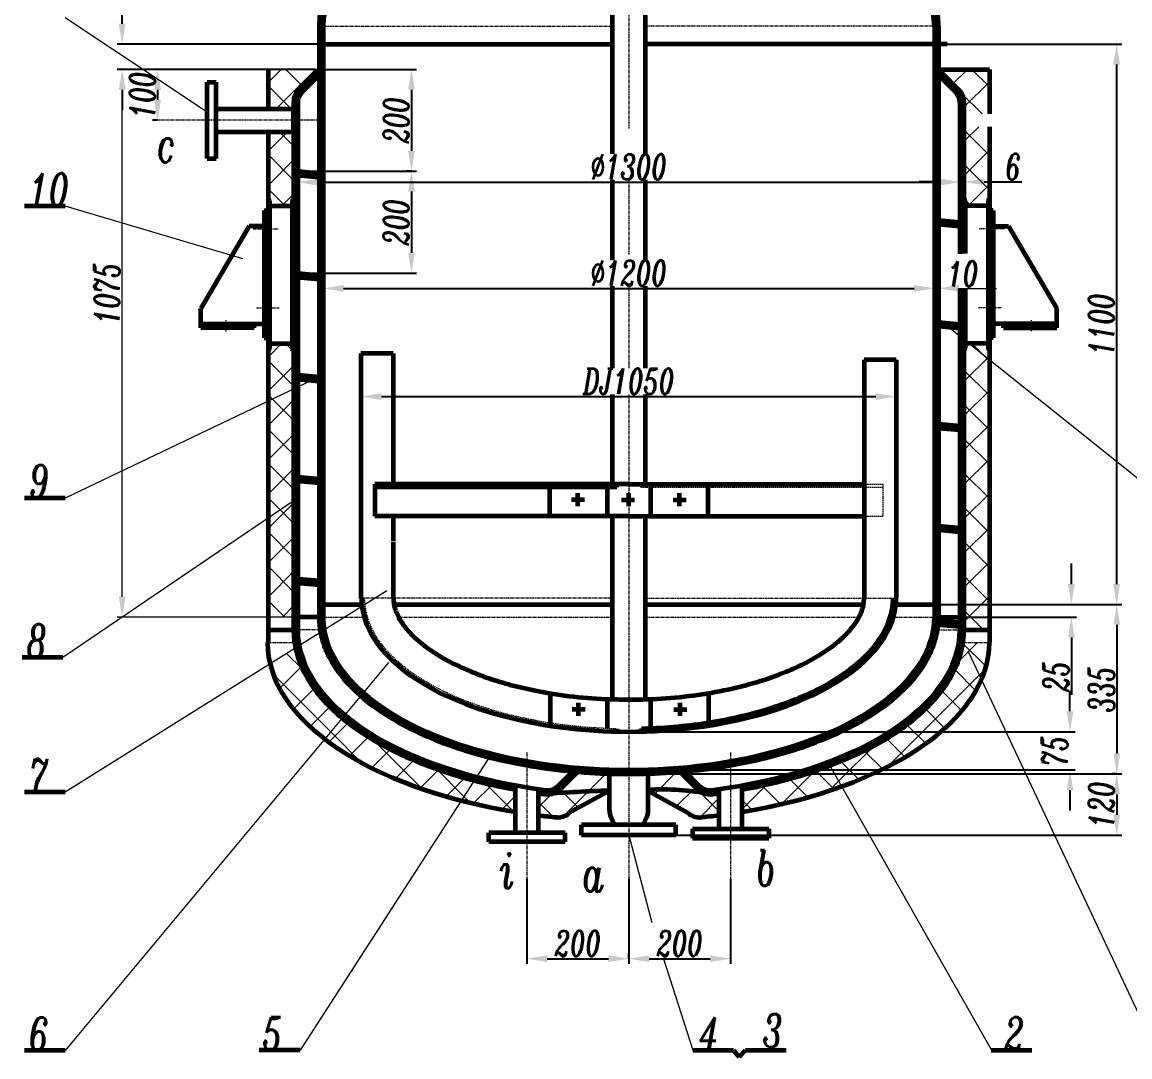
# Model space of a CAD drawing. Header units: millimetres. Extents: x -7276 to 873, y -270 to 3405.
# Drawn here: x -7276 to -5101, y -270 to 1762 of the extents above; entities that cross this region are included whole.
import ezdxf

# ---------------------------------------------------------------- set-up
doc = ezdxf.new("R2010")
doc.units = ezdxf.units.MM
doc.header["$LTSCALE"] = 0.2
doc.linetypes.add('CENTER', pattern=[50.8, 31.75, -6.35, 6.35, -6.35])
doc.linetypes.add('DASHED', pattern=[19.05, 12.7, -6.35])
doc.layers.get('0').update_dxf_attribs({"lineweight": 60})
for name, color, linetype, lineweight in [('1', 1, 'Continuous', 20), ('2', 2, 'DASHED', 20), ('3', 3, 'CENTER', 20), ('中心线', 1, 'CENTER', 20), ('剖面', 6, 'Continuous', 20), ('实体', 7, 'Continuous', 60), ('实体线', 7, 'Continuous', 60)]:
    doc.layers.add(name, color=color, linetype=linetype, lineweight=lineweight)
doc.layers.add('pbz', color=7, linetype='Continuous')
doc.styles.add('工程字', font='italicc.shx', dxfattribs={"width": 0.67})
doc.dimstyles.new('机械制图', dxfattribs={"dimtxt": 50, "dimasz": 40, "dimexe": 10, "dimexo": 0, "dimgap": 5, "dimtad": 1, "dimdec": 0, "dimzin": 0, "dimdsep": 46, "dimtxsty": '工程字', "dimcen": 0.09, "dimadec": 0, "dimazin": 0, "dimtfac": 1, "dimtdec": 0, "dimtofl": 0, "dimtmove": 0, "dimatfit": 3, "dimldrblk": 'NONE', "dimfxl": 0, "dimtolj": 1, "dimtzin": 0, "dimarcsym": 0})

# ---------------------------------------------------------------- blocks, each defined once
blk = doc.blocks.new('*D87')
at = {"layer": '1', "color": 0, "lineweight": -2}
for p, q in [((-5476.9, 1718.7), (-5117.1, 1718.7)), ((-5127.1, 1678.7), (-5127.1, 658.7)), ((-5484.9, 618.7), (-5117.1, 618.7))]:
    blk.add_line(p, q, dxfattribs=at)
at = {"layer": '1', "color": 0}
for points in [[(-5133.8, 1678.7), (-5120.4, 1678.7), (-5127.1, 1718.7)], [(-5133.8, 658.7), (-5120.4, 658.7), (-5127.1, 618.7)]]:
    blk.add_solid(points, dxfattribs=at)
at = {"layer": 'Defpoints', "color": 0}
for p in [(-5476.9, 1718.7), (-5484.9, 618.7), (-5127.1, 618.7)]:
    blk.add_point(p, dxfattribs=at)
at = {"layer": '1', "color": 0, "insert": (-5157.1, 1168.7), "char_height": 50, "attachment_point": 5, "rotation": 90, "style": '工程字'}
blk.add_mtext('\\A1;1100', dxfattribs=at)
blk = doc.blocks.new('_None')
blk = doc.blocks.new('*D88')
at = {"layer": '1', "color": 0, "lineweight": -2}
for p, q in [((-5218.7, 408.7), (-5218.7, 448.7)), ((-6084.9, 368.7), (-5208.7, 368.7)), ((-6084.9, 293.7), (-5208.7, 293.7)), ((-5218.7, 253.7), (-5218.7, 213.7))]:
    blk.add_line(p, q, dxfattribs=at)
at = {"layer": '1', "color": 0}
for points in [[(-5225.3, 408.7), (-5212, 408.7), (-5218.7, 368.7)], [(-5225.3, 253.7), (-5212, 253.7), (-5218.7, 293.7)]]:
    blk.add_solid(points, dxfattribs=at)
at = {"layer": 'Defpoints', "color": 0}
for p in [(-6084.9, 368.7), (-5218.7, 368.7), (-6084.9, 293.7)]:
    blk.add_point(p, dxfattribs=at)
at = {"layer": '1', "color": 0, "insert": (-5248.7, 331.2), "char_height": 50, "attachment_point": 5, "rotation": 90, "style": '工程字'}
blk.add_mtext('\\A1;75', dxfattribs=at)
blk = doc.blocks.new('*D89')
at = {"layer": '1', "color": 0, "lineweight": -2}
for p, q in [((-5126.8, 285.7), (-5136.8, 285.7)), ((-5126.8, 245.7), (-5126.8, 205.7)), ((-6084.9, 165.7), (-5116.8, 165.7))]:
    blk.add_line(p, q, dxfattribs=at)
at = {"layer": '1', "color": 0}
for points in [[(-5133.5, 245.7), (-5120.2, 245.7), (-5126.8, 285.7)], [(-5133.5, 205.7), (-5120.2, 205.7), (-5126.8, 165.7)]]:
    blk.add_solid(points, dxfattribs=at)
at = {"layer": 'Defpoints', "color": 0}
for p in [(-5126.8, 285.7), (-6084.9, 165.7), (-5126.8, 165.7)]:
    blk.add_point(p, dxfattribs=at)
at = {"layer": '1', "color": 0, "insert": (-5156.8, 225.7), "char_height": 50, "attachment_point": 5, "rotation": 90, "style": '工程字'}
blk.add_mtext('\\A1;120', dxfattribs=at)
blk = doc.blocks.new('*D90')
at = {"layer": '1', "color": 0, "lineweight": -2}
for p, q in [((-5884.9, 79.7), (-5884.9, -87)), ((-6084.9, -77), (-6084.9, -67)), ((-6044.9, -77), (-5924.9, -77))]:
    blk.add_line(p, q, dxfattribs=at)
at = {"layer": '1', "color": 0}
for points in [[(-6044.9, -70.3), (-6044.9, -83.6), (-6084.9, -77)], [(-5924.9, -70.3), (-5924.9, -83.6), (-5884.9, -77)]]:
    blk.add_solid(points, dxfattribs=at)
at = {"layer": 'Defpoints', "color": 0}
for p in [(-5884.9, 79.7), (-6084.9, -77), (-5884.9, -77)]:
    blk.add_point(p, dxfattribs=at)
at = {"layer": '1', "color": 0, "insert": (-5984.9, -47), "char_height": 50, "attachment_point": 5, "style": '工程字'}
blk.add_mtext('\\A1;200', dxfattribs=at)
blk = doc.blocks.new('*D91')
at = {"layer": '1', "color": 0, "lineweight": -2}
for p, q in [((-6284.9, 79.7), (-6284.9, -87)), ((-6084.9, 79.7), (-6084.9, -87)), ((-6244.9, -77), (-6124.9, -77))]:
    blk.add_line(p, q, dxfattribs=at)
at = {"layer": '1', "color": 0}
for points in [[(-6244.9, -70.3), (-6244.9, -83.6), (-6284.9, -77)], [(-6124.9, -70.3), (-6124.9, -83.6), (-6084.9, -77)]]:
    blk.add_solid(points, dxfattribs=at)
at = {"layer": 'Defpoints', "color": 0}
for p in [(-6284.9, 79.7), (-6084.9, 79.7), (-6084.9, -77)]:
    blk.add_point(p, dxfattribs=at)
at = {"layer": '1', "color": 0, "insert": (-6184.9, -47), "char_height": 50, "attachment_point": 5, "style": '工程字'}
blk.add_mtext('\\A1;200', dxfattribs=at)
blk = doc.blocks.new('*D92')
at = {"layer": '1', "color": 0, "lineweight": -2}
for p, q in [((-5127.1, 618.7), (-5116.8, 618.7)), ((-5126.8, 578.7), (-5126.8, 325.7)), ((-6084.9, 285.7), (-5116.8, 285.7))]:
    blk.add_line(p, q, dxfattribs=at)
at = {"layer": '1', "color": 0}
for points in [[(-5133.5, 578.7), (-5120.2, 578.7), (-5126.8, 618.7)], [(-5133.5, 325.7), (-5120.2, 325.7), (-5126.8, 285.7)]]:
    blk.add_solid(points, dxfattribs=at)
at = {"layer": 'Defpoints', "color": 0}
for p in [(-5127.1, 618.7), (-6084.9, 285.7), (-5126.8, 285.7)]:
    blk.add_point(p, dxfattribs=at)
at = {"layer": '1', "color": 0, "insert": (-5156.8, 452.2), "char_height": 50, "attachment_point": 5, "rotation": 90, "style": '工程字'}
blk.add_mtext('\\A1;335', dxfattribs=at)
blk = doc.blocks.new('*D93')
at = {"layer": '1', "color": 0, "lineweight": -2}
for p, q in [((-5215.9, 658.7), (-5215.9, 698.7)), ((-5426.9, 618.7), (-5205.9, 618.7)), ((-5426.9, 593.7), (-5205.9, 593.7)), ((-5215.9, 553.7), (-5215.9, 441.4))]:
    blk.add_line(p, q, dxfattribs=at)
at = {"layer": '1', "color": 0}
for points in [[(-5222.6, 658.7), (-5209.2, 658.7), (-5215.9, 618.7)], [(-5222.6, 553.7), (-5209.2, 553.7), (-5215.9, 593.7)]]:
    blk.add_solid(points, dxfattribs=at)
at = {"layer": 'Defpoints', "color": 0}
for p in [(-5426.9, 618.7), (-5426.9, 593.7), (-5215.9, 593.7)]:
    blk.add_point(p, dxfattribs=at)
at = {"layer": '1', "color": 0, "insert": (-5245.9, 477.5), "char_height": 50, "attachment_point": 5, "rotation": 90, "style": '工程字'}
blk.add_mtext('\\A1;25', dxfattribs=at)
blk = doc.blocks.new('*D96')
at = {"layer": '1', "color": 0, "lineweight": -2}
for p, q in [((-6511.4, 1469.1), (-6521.4, 1469.1)), ((-6511.4, 1429.1), (-6511.4, 1309.1)), ((-6734.9, 1269.1), (-6501.4, 1269.1))]:
    blk.add_line(p, q, dxfattribs=at)
at = {"layer": '1', "color": 0}
for points in [[(-6518.1, 1429.1), (-6504.7, 1429.1), (-6511.4, 1469.1)], [(-6518.1, 1309.1), (-6504.7, 1309.1), (-6511.4, 1269.1)]]:
    blk.add_solid(points, dxfattribs=at)
at = {"layer": 'Defpoints', "color": 0}
for p in [(-6511.4, 1469.1), (-6734.9, 1269.1), (-6511.4, 1269.1)]:
    blk.add_point(p, dxfattribs=at)
at = {"layer": '1', "color": 0, "insert": (-6541.4, 1369.1), "char_height": 50, "attachment_point": 5, "rotation": 90, "style": '工程字'}
blk.add_mtext('\\A1;200', dxfattribs=at)
blk = doc.blocks.new('*D97')
at = {"layer": '1', "color": 0, "lineweight": -2}
for p, q in [((-6734.9, 1458.7), (-6734.9, 1437.7)), ((-5434.9, 1458.7), (-5434.9, 1437.7)), ((-6694.9, 1447.7), (-5474.9, 1447.7))]:
    blk.add_line(p, q, dxfattribs=at)
at = {"layer": '1', "color": 0}
for points in [[(-6694.9, 1454.3), (-6694.9, 1441), (-6734.9, 1447.7)], [(-5474.9, 1454.3), (-5474.9, 1441), (-5434.9, 1447.7)]]:
    blk.add_solid(points, dxfattribs=at)
at = {"layer": 'Defpoints', "color": 0}
for p in [(-6734.9, 1458.7), (-5434.9, 1458.7), (-5434.9, 1447.7)]:
    blk.add_point(p, dxfattribs=at)
at = {"layer": '1', "color": 0, "insert": (-6084.9, 1477.7), "char_height": 50, "attachment_point": 5, "style": '工程字'}
blk.add_mtext('\\A1;%%c1300', dxfattribs=at)
blk = doc.blocks.new('*D98')
at = {"layer": '1', "color": 0, "lineweight": -2}
for p, q in [((-6610.6, 1098.7), (-6610.6, 1016.7)), ((-5559.9, 1098.7), (-5559.9, 1016.7)), ((-6570.6, 1026.7), (-5599.9, 1026.7))]:
    blk.add_line(p, q, dxfattribs=at)
at = {"layer": '1', "color": 0}
for points in [[(-6570.6, 1033.3), (-6570.6, 1020), (-6610.6, 1026.7)], [(-5599.9, 1033.3), (-5599.9, 1020), (-5559.9, 1026.7)]]:
    blk.add_solid(points, dxfattribs=at)
at = {"layer": 'Defpoints', "color": 0}
for p in [(-6610.6, 1098.7), (-5559.9, 1098.7), (-5559.9, 1026.7)]:
    blk.add_point(p, dxfattribs=at)
at = {"layer": '1', "color": 0, "insert": (-6085.3, 1056.7), "char_height": 50, "attachment_point": 5, "style": '工程字'}
blk.add_mtext('\\A1;DJ1050', dxfattribs=at)
blk = doc.blocks.new('*D99')
at = {"layer": '1', "color": 0, "lineweight": -2}
for p, q in [((-6684.9, 1193.2), (-6684.9, 1249.2)), ((-5484.9, 1190.2), (-5484.9, 1249.2)), ((-6644.9, 1239.2), (-5524.9, 1239.2))]:
    blk.add_line(p, q, dxfattribs=at)
at = {"layer": '1', "color": 0}
for points in [[(-6644.9, 1245.8), (-6644.9, 1232.5), (-6684.9, 1239.2)], [(-5524.9, 1245.8), (-5524.9, 1232.5), (-5484.9, 1239.2)]]:
    blk.add_solid(points, dxfattribs=at)
at = {"layer": 'Defpoints', "color": 0}
for p in [(-5484.9, 1239.2), (-6684.9, 1193.2), (-5484.9, 1190.2)]:
    blk.add_point(p, dxfattribs=at)
at = {"layer": '1', "color": 0, "insert": (-6084.9, 1269.2), "char_height": 50, "attachment_point": 5, "style": '工程字'}
blk.add_mtext('\\A1;%%c1200', dxfattribs=at)
blk = doc.blocks.new('*D100')
at = {"layer": '1', "color": 0, "lineweight": -2}
for p, q in [((-6692.9, 1669.1), (-6501.4, 1669.1)), ((-6511.4, 1629.1), (-6511.4, 1509.1)), ((-6734.9, 1469.1), (-6501.4, 1469.1))]:
    blk.add_line(p, q, dxfattribs=at)
at = {"layer": '1', "color": 0}
for points in [[(-6518.1, 1629.1), (-6504.7, 1629.1), (-6511.4, 1669.1)], [(-6518.1, 1509.1), (-6504.7, 1509.1), (-6511.4, 1469.1)]]:
    blk.add_solid(points, dxfattribs=at)
at = {"layer": 'Defpoints', "color": 0}
for p in [(-6692.9, 1669.1), (-6734.9, 1469.1), (-6511.4, 1469.1)]:
    blk.add_point(p, dxfattribs=at)
at = {"layer": '1', "color": 0, "insert": (-6541.4, 1569.1), "char_height": 50, "attachment_point": 5, "rotation": 90, "style": '工程字'}
blk.add_mtext('\\A1;200', dxfattribs=at)
blk = doc.blocks.new('xhbzcir')
at = {"color": 0, "const_width": 0.5}
blk.add_lwpolyline([(-0.25, 0, 1), (0.25, 0, 1)], format="xyb", close=True, dxfattribs=at)
blk = doc.blocks.new('*D101')
at = {"layer": '1', "color": 0, "lineweight": -2}
for p, q in [((-7009.9, 1669.1), (-7019.9, 1669.1)), ((-7009.9, 1629.1), (-7009.9, 1609.1)), ((-7009.9, 1569.1), (-7019.9, 1569.1))]:
    blk.add_line(p, q, dxfattribs=at)
at = {"layer": '1', "color": 0}
for points in [[(-7016.6, 1629.1), (-7003.2, 1629.1), (-7009.9, 1669.1)], [(-7016.6, 1609.1), (-7003.2, 1609.1), (-7009.9, 1569.1)]]:
    blk.add_solid(points, dxfattribs=at)
at = {"layer": 'Defpoints', "color": 0}
for p in [(-7009.9, 1669.1), (-7009.9, 1569.1), (-7009.9, 1569.1)]:
    blk.add_point(p, dxfattribs=at)
at = {"layer": '1', "color": 0, "insert": (-7039.9, 1619.1), "char_height": 50, "attachment_point": 5, "rotation": 90, "style": '工程字'}
blk.add_mtext('\\A1;100', dxfattribs=at)
blk = doc.blocks.new('*D102')
at = {"layer": '1', "color": 0, "lineweight": -2}
for p, q in [((-5434.9, 1448.2), (-5434.9, 1458.2)), ((-5426.9, 1448.2), (-5426.9, 1458.2)), ((-5474.9, 1448.2), (-5514.9, 1448.2)), ((-5386.9, 1448.2), (-5313, 1448.2))]:
    blk.add_line(p, q, dxfattribs=at)
at = {"layer": '1', "color": 0}
for points in [[(-5474.9, 1454.8), (-5474.9, 1441.5), (-5434.9, 1448.2)], [(-5386.9, 1454.8), (-5386.9, 1441.5), (-5426.9, 1448.2)]]:
    blk.add_solid(points, dxfattribs=at)
at = {"layer": 'Defpoints', "color": 0}
for p in [(-5434.9, 1448.2), (-5426.9, 1448.2), (-5426.9, 1448.2)]:
    blk.add_point(p, dxfattribs=at)
at = {"layer": '1', "color": 0, "insert": (-5329.9, 1478.2), "char_height": 50, "attachment_point": 5, "style": '工程字'}
blk.add_mtext('\\A1;6', dxfattribs=at)
blk = doc.blocks.new('*D112')
at = {"layer": '1', "color": 0, "linetype": 'Continuous', "lineweight": -2}
for p, q in [((-7079.5, 1758.7), (-7079.5, 1867.7)), ((-6684.9, 1718.7), (-7089.5, 1718.7)), ((-6699.7, 1669.1), (-7089.5, 1669.1)), ((-7079.5, 1629.1), (-7079.5, 1589.1))]:
    blk.add_line(p, q, dxfattribs=at)
at = {"layer": '1', "color": 0, "linetype": 'Continuous'}
for points in [[(-7086.2, 1758.7), (-7072.8, 1758.7), (-7079.5, 1718.7)], [(-7086.2, 1629.1), (-7072.8, 1629.1), (-7079.5, 1669.1)]]:
    blk.add_solid(points, dxfattribs=at)
at = {"layer": 'Defpoints', "color": 0, "linetype": 'Continuous'}
for p in [(-7079.5, 1718.7), (-6684.9, 1718.7), (-6699.7, 1669.1)]:
    blk.add_point(p, dxfattribs=at)
at = {"layer": '1', "color": 0, "linetype": 'Continuous', "insert": (-7109.5, 1833.2), "char_height": 50, "attachment_point": 5, "rotation": 90, "style": '工程字'}
blk.add_mtext('\\A1;50', dxfattribs=at)

msp = doc.modelspace()

# ---------------------------------------------------------------- linework, layer by layer
for p, q in [((-6117.4, 2061.2), (-6117.4, 1503.3)), ((-6052.4, 2061.2), (-6052.4, 1503.3)), ((-6692.9, 1753.7), (-6692.9, 593.7)), ((-6684.9, 1753.7), (-6684.9, 593.7)), ((-5484.9, 1753.7), (-5484.9, 593.7)), ((-5476.9, 1753.7), (-5476.9, 593.7)), ((-6692.9, 1718.7), (-6117.4, 1718.7)), ((-6684.9, 1718.7), (-6117.4, 1718.7)), ((-5484.9, 1718.7), (-6052.4, 1718.7)), ((-5459.9, 1718.7), (-6052.4, 1718.7)), ((-6792.9, 1669.1), (-6792.9, 1591.6)), ((-6692.9, 1669.1), (-6734.1, 1627.9)), ((-6692.9, 1657.8), (-6726.1, 1624.5)), ((-5476.9, 1669.1), (-5435.7, 1627.9)), ((-5476.9, 1669.1), (-5376.9, 1669.1)), ((-5476.9, 1657.8), (-5443.7, 1624.5)), ((-5476.9, 1657.8), (-5443.7, 1624.5)), ((-5376.9, 1669.1), (-5376.9, 1581.6)), ((-6742.9, 1606.6), (-6742.9, 568.7)), ((-6734.9, 1603.3), (-6734.9, 568.7)), ((-5434.9, 1603.3), (-5434.9, 1306.9)), ((-5426.9, 1606.6), (-5426.9, 1307.3)), ((-6792.9, 1546.6), (-6792.9, 543.7)), ((-5376.9, 1556.6), (-5376.9, 543.7)), ((-6117.4, 1452), (-6117.4, 1294.8)), ((-6052.4, 1452), (-6052.4, 1294.8)), ((-6117.4, 1243.5), (-6117.4, 1082.2)), ((-6052.4, 1243.5), (-6052.4, 1082.2)), ((-5434.9, 1239.2), (-5434.9, 568.7)), ((-5426.9, 1239.2), (-5426.9, 568.7)), ((-6610.6, 1111.2), (-6610.6, 631.2)), ((-6547.6, 1111.2), (-6610.6, 1111.2)), ((-6547.6, 1111.2), (-6547.6, 854.9)), ((-5622.9, 1098.7), (-5622.9, 630.7)), ((-5559.9, 1098.7), (-5622.9, 1098.7)), ((-5559.9, 1098.7), (-5559.9, 630.7)), ((-6117.4, 1031.1), (-6117.4, 854.9)), ((-6052.4, 1031.1), (-6052.4, 854.9)), ((-6127.4, 848.9), (-6127.4, 791.9)), ((-6042.4, 848.9), (-6042.4, 791.9)), ((-6547.6, 791.9), (-6547.6, 743.3)), ((-6117.4, 791.9), (-6117.4, 432.3)), ((-6052.4, 791.9), (-6052.4, 432.3)), ((-6547.6, 741.2), (-6547.6, 631.2)), ((-6692.9, 618.7), (-6609.3, 618.7)), ((-6545.8, 618.7), (-6117.4, 618.7)), ((-6052.4, 618.7), (-5624.1, 618.7)), ((-5560.5, 618.7), (-5476.9, 618.7)), ((-6692.9, 593.7), (-6742.9, 593.7)), ((-5476.9, 593.7), (-5426.9, 593.7)), ((-6127.4, 432.6), (-6127.4, 375.5)), ((-6042.4, 432.6), (-6042.4, 375.5))]:
    msp.add_line(p, q)
at = {"linetype": 'Continuous'}
for p, q in [((-7191.4, 1400.4), (-7271.4, 1400.4)), ((-7191.4, 827.2), (-7271.4, 827.2)), ((-7195.8, 514.7), (-7275.8, 514.7)), ((-7191.4, 250.2), (-7271.4, 250.2)), ((-7191.4, -257.2), (-7271.4, -257.2)), ((-6730.3, -256.8), (-6810.3, -256.8)), ((-5959.1, -256.8), (-5879.1, -256.8)), ((-5879.1, -256.8), (-5868.2, -269.7)), ((-5868.2, -269.7), (-5855.6, -256.8)), ((-5855.6, -256.8), (-5775.6, -256.8)), ((-5373.6, -256.7), (-5293.6, -256.7))]:
    msp.add_line(p, q, dxfattribs=at)
for centre, start, end in [((-6712.9, 1606.6), 135, 180), ((-6704.9, 1603.3), 135, 180), ((-5464.9, 1603.3), 0, 45), ((-5464.9, 1603.3), 0, 45), ((-5456.9, 1606.6), 0, 45), ((-5456.9, 1606.6), 0, 45)]:
    msp.add_arc(centre, 30, start, end)
at = {"layer": '1', "linetype": 'Continuous'}
for p, q in [((-6912.9, 1584.9), (-7191.4, 1770.1)), ((-6842.7, 1297), (-7191.4, 1400.4)), ((-6786.9, 1410.9), (-6786.9, 1120.9)), ((-6748.9, 1410.9), (-6748.9, 1120.9)), ((-5420.9, 1410.9), (-5420.9, 1307.3)), ((-5382.9, 1410.9), (-5382.9, 1120.9)), ((-5420.9, 1239.2), (-5420.9, 1120.9)), ((-5456.6, 1163), (-5078.6, 860.4)), ((-6692.9, 1065.4), (-7191.4, 827.2)), ((-6746, 820.2), (-7195.8, 514.7)), ((-6560, 645.6), (-7191.4, 250.2)), ((-5418.7, 526.4), (-5051, -256.7)), ((-6556.8, 504.7), (-7191.4, -257.2)), ((-6357.3, 321), (-6730.3, -256.8)), ((-5696.9, 313.6), (-5373.2, -255.3)), ((-6084.9, 165.7), (-6039.4, -6.1)), ((-6016.7, -77), (-5959.1, -256.8))]:
    msp.add_line(p, q, dxfattribs=at)
at = {"layer": '1'}
for p, q in [((-6851.4, 1669.1), (-7089.5, 1669.1)), ((-6692.9, 1669.1), (-7009.9, 1669.1)), ((-7079.5, 633.7), (-7079.5, 1629.1)), ((-5484.9, 1239.2), (-5484.9, 1249.2)), ((-5476.9, 1239.2), (-5476.9, 1249.2)), ((-5524.9, 1239.2), (-5664.9, 1239.2)), ((-5436.9, 1239.2), (-5363, 1239.2)), ((-6734.9, 593.7), (-7089.5, 593.7))]:
    msp.add_line(p, q, dxfattribs=at)
for points in [[(-7086.2, 1629.1), (-7072.8, 1629.1), (-7079.5, 1669.1)], [(-5524.9, 1245.8), (-5524.9, 1232.5), (-5484.9, 1239.2)], [(-5436.9, 1245.8), (-5436.9, 1232.5), (-5476.9, 1239.2)], [(-7086.2, 633.7), (-7072.8, 633.7), (-7079.5, 593.7)]]:
    msp.add_solid(points, dxfattribs=at)
at = {"layer": '2'}
for p, q in [((-5376.9, 1606.6), (-5376.9, 1591.6)), ((-6061.2, 848.9), (-6061.2, 854.9)), ((-6061.2, 848.9), (-5586.3, 848.9)), ((-5622.9, 854.9), (-5586.3, 854.9)), ((-5586.3, 854.9), (-5586.3, 791.9)), ((-5622.9, 791.9), (-5586.3, 791.9))]:
    msp.add_line(p, q, dxfattribs=at)
msp.add_open_spline([(-6603.9, 631.2), (-6603.9, 621.7), (-6602.8, 612.2), (-6598.3, 592.2), (-6594.5, 581.6), (-6584.2, 560.7), (-6577.7, 550.4), (-6562.1, 530.1), (-6553, 520.2), (-6532.2, 501), (-6520.5, 491.7), (-6494.8, 473.9), (-6480.8, 465.3), (-6450.7, 449.2), (-6434.6, 441.6), (-6400.6, 427.5), (-6382.6, 421), (-6345.2, 409.2), (-6325.7, 403.8), (-6285.5, 394.4), (-6264.8, 390.4), (-6222.6, 383.6), (-6201, 380.9), (-6157.3, 376.9), (-6135.2, 375.6), (-6112, 375), (-6111, 375), (-6109.9, 375)], degree=3, knots=[0, 0, 0, 0, 0.113274, 0.113274, 0.240872, 0.240872, 0.368471, 0.368471, 0.496069, 0.496069, 0.623668, 0.623668, 0.751266, 0.751266, 0.878865, 0.878865, 1.006463, 1.006463, 1.134062, 1.134062, 1.26166, 1.26166, 1.389259, 1.389259, 1.516857, 1.516857, 1.52289, 1.52289, 1.52289, 1.52289], dxfattribs=at)
at = {"layer": '3'}
for p, q in [((-6084.9, 3385.6), (-6084.9, 1553.3)), ((-6692.9, 1753.7), (-6117.4, 1753.7)), ((-5476.9, 1753.7), (-6052.4, 1753.7)), ((-6692.9, 1569.1), (-7009.9, 1569.1)), ((-6084.9, 1452), (-6084.9, 1305.7)), ((-6084.9, 1239.9), (-6084.9, 1082.2)), ((-6084.9, 1031.1), (-6084.9, 79.7)), ((-6117.4, 631.2), (-6610.6, 631.2)), ((-6052.4, 630.7), (-5559.9, 630.7)), ((-6692.9, 593.7), (-6604.5, 593.7)), ((-6536.9, 593.7), (-6117.4, 593.7)), ((-6052.4, 593.7), (-5633, 593.7)), ((-5565.3, 593.7), (-5476.9, 593.7)), ((-6690.6, 568.7), (-6742.9, 568.7)), ((-5479.3, 568.7), (-5426.9, 568.7)), ((-6792.9, 543.7), (-6741.1, 543.7)), ((-5428.7, 543.7), (-5376.9, 543.7)), ((-6284.9, 327.7), (-6284.9, 79.7)), ((-5884.9, 327.7), (-5884.9, 79.7))]:
    msp.add_line(p, q, dxfattribs=at)
at = {"layer": '中心线'}
for p, q in [((-6822.5, 1355.9), (-6772.5, 1355.9)), ((-5347.3, 1355.9), (-5397.3, 1355.9)), ((-6816, 1200.9), (-6771.4, 1200.9)), ((-5353.8, 1200.9), (-5398.4, 1200.9)), ((-6875.4, 1154.8), (-6875.4, 1176.7)), ((-5294.4, 1154.8), (-5294.4, 1176.7))]:
    msp.add_line(p, q, dxfattribs=at)
at = {"layer": '剖面'}
for p, q in [((-6792.9, 1643.3), (-6767.1, 1669.1)), ((-6777.2, 1591.6), (-6699.7, 1669.1)), ((-6725.5, 1636.4), (-6758.2, 1669.1)), ((-5448.5, 1640.6), (-5420.1, 1669.1)), ((-5376.9, 1634.9), (-5411.1, 1669.1)), ((-6748, 1591.6), (-6792.9, 1636.5)), ((-5426.9, 1594.9), (-5376.9, 1644.9)), ((-5391, 1581.6), (-5430.8, 1621.4)), ((-6792.9, 1508.6), (-6754.9, 1546.6)), ((-6742.9, 1519.1), (-6770.4, 1546.6)), ((-5426.9, 1527.5), (-5397.9, 1556.6)), ((-5376.9, 1500.2), (-5426.9, 1550.2)), ((-6742.9, 1451.8), (-6792.9, 1501.8)), ((-5426.9, 1460.2), (-5376.9, 1510.2)), ((-6792.9, 1441.2), (-6742.9, 1491.2)), ((-5376.9, 1432.8), (-5426.9, 1482.8)), ((-5418.9, 1400.9), (-5376.9, 1442.8)), ((-6759.4, 1400.9), (-6792.9, 1434.4)), ((-6765.9, 1400.9), (-6742.9, 1423.9)), ((-5422.3, 1410.9), (-5426.9, 1415.4)), ((-5412.3, 1400.9), (-5420.9, 1409.4)), ((-6792.9, 1104.4), (-6766.5, 1130.9)), ((-6748.9, 1121), (-6758.8, 1130.9)), ((-5420.9, 1129.4), (-5419.4, 1130.9)), ((-5376.9, 1096), (-5411.7, 1130.9)), ((-6742.9, 1115), (-6748.8, 1120.9)), ((-6742.9, 1047.6), (-6792.9, 1097.6)), ((-5426.9, 1056.1), (-5376.9, 1106.1)), ((-6792.9, 1037.1), (-6742.9, 1087.1)), ((-5376.9, 1028.7), (-5426.9, 1078.7)), ((-6784.3, 1021.7), (-6792.9, 1030.3)), ((-5426.9, 988.7), (-5376.9, 1038.7)), ((-6792.9, 969.7), (-6742.9, 1019.7)), ((-6742.9, 980.3), (-6784.3, 1021.7)), ((-5376.9, 961.3), (-5426.9, 1011.3)), ((-6742.9, 912.9), (-6792.9, 962.9)), ((-5426.9, 921.4), (-5376.9, 971.4)), ((-6792.9, 902.4), (-6742.9, 952.4)), ((-5376.9, 894), (-5426.9, 944)), ((-6742.9, 845.6), (-6792.9, 895.6)), ((-5426.9, 854), (-5376.9, 904)), ((-6792.9, 835), (-6742.9, 885)), ((-5376.9, 826.6), (-5426.9, 876.6)), ((-6742.9, 778.2), (-6792.9, 828.2)), ((-5426.9, 786.6), (-5376.9, 836.6)), ((-6792.9, 767.7), (-6742.9, 817.7)), ((-5376.9, 759.3), (-5426.9, 809.3)), ((-5426.9, 719.3), (-5376.9, 769.3)), ((-6742.9, 710.9), (-6792.9, 760.9)), ((-6792.9, 700.3), (-6742.9, 750.3)), ((-5376.9, 691.9), (-5426.9, 741.9)), ((-5426.9, 651.9), (-5376.9, 701.9)), ((-6742.9, 643.5), (-6792.9, 693.5)), ((-6792.9, 633), (-6742.9, 683)), ((-5376.9, 624.6), (-5426.9, 674.6)), ((-5426.9, 584.6), (-5376.9, 634.6)), ((-6760.4, 593.7), (-6792.9, 626.2)), ((-6764.9, 593.7), (-6742.9, 615.6)), ((-5388.3, 568.7), (-5426.9, 607.2)), ((-5438.8, 505.4), (-5400.5, 543.7)), ((-6724.9, 490.8), (-6756.6, 522.5)), ((-5383.4, 496.4), (-5429, 542)), ((-6789.2, 502), (-6789, 502.2)), ((-6670.1, 368.7), (-6783.1, 481.6)), ((-6770.4, 453.5), (-6727.4, 496.4)), ((-5576.8, 300), (-5384.6, 492.2)), ((-5403.3, 449), (-5445, 490.6)), ((-6743.2, 413.2), (-6702.8, 453.7)), ((-5431.1, 409.4), (-5470.6, 448.8)), ((-6710.5, 378.6), (-6671.7, 417.4)), ((-5464.3, 375.2), (-5502.4, 413.3)), ((-6673.5, 348.2), (-6635.8, 386)), ((-5501.7, 345.3), (-5538.8, 382.3)), ((-6609.3, 307.8), (-6670.1, 368.7)), ((-6633, 321.4), (-6596, 358.4)), ((-6490.5, 256.4), (-6587, 352.9)), ((-5542.6, 318.8), (-5579, 355.2)), ((-6589.5, 297.6), (-6552.9, 334.1)), ((-5672.9, 271.3), (-5602.4, 341.8)), ((-5586.4, 295.2), (-5622.5, 331.3)), ((-6543.3, 276.4), (-6506.9, 312.8)), ((-5632.9, 274.4), (-5668.8, 310.3)), ((-6494.6, 257.8), (-6458.2, 294.1)), ((-6408.5, 241.7), (-6462.3, 295.5)), ((-6262.4, 220.6), (-6192.5, 290.5)), ((-6216, 199.6), (-6129.1, 286.5)), ((-6034.7, 246.2), (-5991.6, 289.3)), ((-5907.4, 212.1), (-5985.1, 289.8)), ((-5784.7, 226.8), (-5720.4, 291.1)), ((-5681.9, 256), (-5717.8, 292)), ((-6443.5, 241.6), (-6407, 278)), ((-6390.1, 227.6), (-6353.2, 264.4)), ((-6311.2, 211.9), (-6367, 267.6)), ((-5862.4, 216.4), (-5813.8, 265.1)), ((-5786.8, 226.3), (-5823.5, 262.9)), ((-5733.2, 240), (-5769.4, 276.2)), ((-5691.3, 252.8), (-5672.9, 271.3)), ((-6395.7, 228.9), (-6408.5, 241.7)), ((-6334.4, 215.9), (-6307.4, 242.9)), ((-6183.9, 219.2), (-6225.4, 260.8)), ((-5991.4, 222.2), (-5954.2, 259.3)), ((-6233.4, 201.4), (-6262.4, 230.4)), ((-5945.7, 200.5), (-5907.4, 238.8)), ((-5842.8, 214.8), (-5862.4, 234.5))]:
    msp.add_line(p, q, dxfattribs=at)
at = {"layer": '实体'}
for p, q in [((-6912.9, 1494.1), (-6912.9, 1644.1)), ((-6912.9, 1494.1), (-6912.9, 1644.1)), ((-6912.9, 1644.1), (-6894.9, 1644.1)), ((-6894.9, 1494.1), (-6894.9, 1644.1)), ((-6894.9, 1591.6), (-6742.9, 1591.6)), ((-6742.9, 1546.6), (-6742.9, 1591.6)), ((-5426.9, 1546.6), (-5426.9, 1591.6)), ((-6894.9, 1546.6), (-6742.9, 1546.6)), ((-6912.9, 1494.1), (-6894.9, 1494.1)), ((-6735.6, 1461.1), (-6692.9, 1457.2)), ((-6734.9, 1469.1), (-6692.9, 1465.3)), ((-6800.4, 1391.9), (-6800.4, 1142.1)), ((-6792.9, 1410.9), (-6792.9, 1120.9)), ((-6792.9, 1410.9), (-6786.9, 1410.9)), ((-6786.9, 1400.9), (-6748.9, 1400.9)), ((-6748.9, 1410.9), (-6742.9, 1410.9)), ((-6742.9, 1410.9), (-6742.9, 1120.9)), ((-5420.9, 1410.9), (-5426.9, 1410.9)), ((-5382.9, 1400.9), (-5420.9, 1400.9)), ((-5376.9, 1410.9), (-5382.9, 1410.9)), ((-5376.9, 1410.9), (-5376.9, 1120.9)), ((-5369.4, 1391.9), (-5369.4, 1142.1)), ((-5476.9, 1372.9), (-5434.9, 1369.1)), ((-5476.9, 1364.9), (-5435.6, 1361.1)), ((-6734.9, 1269.1), (-6692.9, 1265.3)), ((-6735.6, 1261.1), (-6692.9, 1257.2)), ((-5476.9, 1172.9), (-5434.9, 1169.1)), ((-5476.9, 1164.9), (-5435.6, 1161.1)), ((-6786.9, 1130.9), (-6748.9, 1130.9)), ((-5382.9, 1130.9), (-5420.9, 1130.9)), ((-6792.9, 1120.9), (-6786.9, 1120.9)), ((-6748.9, 1120.9), (-6742.9, 1120.9)), ((-5420.9, 1120.9), (-5426.9, 1120.9)), ((-5376.9, 1120.9), (-5382.9, 1120.9)), ((-6734.9, 1069.1), (-6692.9, 1065.3)), ((-6735.6, 1061.1), (-6692.9, 1057.2)), ((-5476.9, 972.9), (-5434.9, 969.1)), ((-5476.9, 964.9), (-5435.6, 961.1)), ((-6735.6, 861.1), (-6692.9, 857.2)), ((-6734.9, 869.1), (-6692.9, 865.3)), ((-6084.9, 854.9), (-6583.5, 854.9)), ((-6583.5, 854.9), (-6583.5, 791.9)), ((-6108.6, 848.9), (-6583.5, 848.9)), ((-6240.5, 854.9), (-6240.5, 791.9)), ((-6108.6, 848.9), (-6108.6, 854.9)), ((-6084.9, 854.9), (-5622.9, 854.9)), ((-5929.4, 854.9), (-5929.4, 791.9)), ((-6184.8, 811.5), (-6184.8, 836.9)), ((-6084.9, 811.5), (-6084.9, 836.9)), ((-5985, 811.5), (-5985, 836.9)), ((-6172, 824.2), (-6197.5, 824.2)), ((-6098.9, 824.2), (-6073.5, 824.2)), ((-5997.8, 824.2), (-5972.3, 824.2)), ((-6084.9, 791.9), (-6583.5, 791.9)), ((-6084.9, 791.9), (-5622.9, 791.9)), ((-5476.9, 772.9), (-5434.9, 769.1)), ((-5476.9, 764.9), (-5435.6, 761.1)), ((-6735.6, 661.1), (-6692.9, 657.2)), ((-6734.9, 669.1), (-6692.9, 665.3)), ((-6792.9, 568.7), (-6742.9, 568.7)), ((-5476.2, 586.8), (-5434.2, 582.9)), ((-5476.2, 578.7), (-5434.9, 575)), ((-5426.9, 568.7), (-5376.9, 568.7)), ((-6239.2, 443.1), (-6239.2, 380.1)), ((-5928.1, 443.1), (-5928.1, 380.1)), ((-6183.5, 399.7), (-6183.5, 425.1)), ((-5983.8, 399.7), (-5983.8, 425.1)), ((-6170.8, 412.4), (-6196.2, 412.4)), ((-5996.5, 412.4), (-5971.1, 412.4)), ((-6109.9, 375), (-6110.1, 369)), ((-6059.9, 375), (-6059.8, 369)), ((-6195.3, 290.7), (-6223.4, 262.7)), ((-6184.9, 289.8), (-6217.7, 257)), ((-6122.9, 213.7), (-6122.9, 285.8)), ((-6046.9, 213.6), (-6046.9, 285.8)), ((-5984.9, 289.8), (-5952.1, 257)), ((-5974.5, 290.7), (-5946.4, 262.7)), ((-6307.4, 170.3), (-6307.4, 265.8)), ((-5862.4, 177.8), (-5862.4, 263.3)), ((-6262.4, 170.3), (-6262.4, 257)), ((-6122.9, 252.9), (-6201.9, 209.2)), ((-6046.9, 252.9), (-5968, 209.3)), ((-5907.4, 177.8), (-5907.4, 256)), ((-6113.4, 185.7), (-6120.4, 201.7)), ((-6056.4, 185.7), (-6049.4, 201.7)), ((-5992.4, 185.7), (-6177.4, 185.7)), ((-6177.4, 165.7), (-6177.4, 185.7)), ((-5992.4, 165.7), (-5992.4, 185.7)), ((-5959.9, 177.8), (-5809.9, 177.8)), ((-5959.9, 177.8), (-5959.9, 159.8)), ((-5809.9, 177.8), (-5809.9, 159.8)), ((-6209.9, 170.3), (-6359.9, 170.3)), ((-6359.9, 152.3), (-6359.9, 170.3)), ((-6209.9, 152.3), (-6359.9, 152.3)), ((-6209.9, 152.3), (-6209.9, 170.3)), ((-5992.4, 165.7), (-6177.4, 165.7)), ((-5959.9, 159.8), (-5809.9, 159.8))]:
    msp.add_line(p, q, dxfattribs=at)
for centre, radius, start, end in [((-6244.6, 283.9), 30, 262.5923, 315), ((-5925.2, 283.9), 30, 225, 277.4073), ((-6244.6, 283.9), 38, 262.5923, 315), ((-6025.6, -2780), 3034.5, 91.838, 94.2319), ((-6020, -234.4), 489.5, 78.8389, 93.1558), ((-5925.2, 283.9), 38, 225, 277.4073), ((-6223.1, 230.5), 30, 264.297, 315), ((-6092.9, 213.7), 30, 180, 203.5936), ((-6076.9, 213.7), 30, 336.4064, 0), ((-5946.8, 230.5), 30, 225.0219, 275.7249)]:
    msp.add_arc(centre, radius, start, end, dxfattribs=at)
for centre, major_axis, ratio, start_param, end_param in [((-6084.9, 1753.7), (-600, 0), 0.5, 3.141593, 6.283185), ((-6084.9, 631.2), (-525, 0), 0.5, 0, 3.141593), ((-6084.9, 593.7), (-600, 0), 0.5, 0, 3.141593), ((-6084.9, 568.7), (-650, 0), 0.5, 0, 1.316871), ((-6084.9, 568.7), (-650, 0), 0.5, 1.822841, 3.141593), ((-6085.6, 543.7), (-708.7, 0), 0.493874, 0, 1.252446), ((-6085.6, 543.7), (-708.7, 0), 0.493874, 1.891175, 3.141593), ((-6084.9, 568.7), (-650, 0), 0.5, 1.815139, 1.81519), ((-6085.6, 543.7), (-708.7, 0), 0.493874, 1.31863, 1.371278), ((-6085.6, 543.7), (-708.7, 0), 0.493874, 1.769082, 1.824951)]:
    msp.add_ellipse(centre, major_axis=major_axis, ratio=ratio, start_param=start_param, end_param=end_param, dxfattribs=at)
for points, knots in [([(-5476.9, 1753.7), (-5476.9, 1762.6), (-5477.7, 1771.6), (-5480.7, 1789.4), (-5483, 1798.3), (-5489, 1815.9), (-5492.8, 1824.5), (-5504.7, 1847.4), (-5514.2, 1861.4), (-5536.8, 1888.3), (-5550, 1901.4), (-5579.8, 1926.2), (-5596.4, 1938.1), (-5632.7, 1960.5), (-5652.4, 1971.1), (-5694.5, 1990.6), (-5717, 1999.6), (-5764.1, 2016), (-5788.8, 2023.3), (-5840, 2036.1), (-5866.5, 2041.6), (-5920.7, 2050.6), (-5948.5, 2054.2), (-6004.7, 2059.3), (-6033.2, 2060.9), (-6090.3, 2062), (-6118.9, 2061.5), (-6175.7, 2058.6), (-6203.9, 2056.1), (-6259.4, 2049.1), (-6286.6, 2044.7), (-6339.6, 2033.9), (-6365.3, 2027.5), (-6414.8, 2013.1), (-6438.5, 2005), (-6483.4, 1987.1), (-6504.7, 1977.4), (-6544.2, 1956.5), (-6562.6, 1945.3), (-6596, 1921.7), (-6611.1, 1909.3), (-6637.6, 1883.4), (-6649.1, 1869.9), (-6668.3, 1842.1), (-6675.9, 1827.8), (-6685.9, 1801.9), (-6689.1, 1790.4), (-6692.2, 1770.4), (-6692.9, 1762), (-6692.9, 1753.7)], [3.141593, 3.141593, 3.141593, 3.141593, 3.226689, 3.226689, 3.311784, 3.311784, 3.39688, 3.39688, 3.53878, 3.53878, 3.68068, 3.68068, 3.82258, 3.82258, 3.96448, 3.96448, 4.10638, 4.10638, 4.248279, 4.248279, 4.390179, 4.390179, 4.532079, 4.532079, 4.673979, 4.673979, 4.815879, 4.815879, 4.957779, 4.957779, 5.099679, 5.099679, 5.241578, 5.241578, 5.383478, 5.383478, 5.525378, 5.525378, 5.667278, 5.667278, 5.809178, 5.809178, 5.951078, 5.951078, 6.092977, 6.092977, 6.203546, 6.203546, 6.283185, 6.283185, 6.283185, 6.283185]), ([(-6546.9, 631.2), (-6546.9, 628), (-6546.7, 624.8), (-6545.8, 618.2), (-6545.1, 614.9), (-6543.1, 608.1), (-6541.9, 604.6), (-6538.8, 597.4), (-6537, 593.7), (-6532.5, 586), (-6530, 582.1), (-6524.1, 574), (-6520.7, 569.9), (-6513.3, 561.6), (-6509.2, 557.4), (-6500.1, 549), (-6495.2, 544.8), (-6481.9, 534.2), (-6472.9, 527.8), (-6453.3, 515.4), (-6442.7, 509.4), (-6419.8, 497.7), (-6407.6, 492.1), (-6381.9, 481.5), (-6368.3, 476.5), (-6339.9, 467.1), (-6325.1, 462.8), (-6294.6, 454.9), (-6278.8, 451.4), (-6240.2, 443.9), (-6216.9, 440.3), (-6169.5, 435), (-6145.3, 433.2), (-6119.8, 432.3), (-6084.9, 432.2), (-6084.9, 432.2)], [0, 0, 0, 0, 0.070294, 0.070294, 0.140587, 0.140587, 0.210881, 0.210881, 0.281174, 0.281174, 0.351468, 0.351468, 0.421761, 0.421761, 0.492055, 0.492055, 0.562348, 0.562348, 0.668787, 0.668787, 0.775226, 0.775226, 0.881664, 0.881664, 0.988103, 0.988103, 1.094541, 1.094541, 1.20098, 1.20098, 1.349257, 1.349257, 1.497535, 1.497535, 1.504886, 1.504886, 1.504886, 1.504886]), ([(-6084.9, 432.2), (-6050.9, 432.2), (-6049.4, 432.3), (-6023.6, 433.3), (-5999.5, 435.1), (-5952.1, 440.5), (-5928.8, 444), (-5883.9, 452.8), (-5862.1, 458), (-5820.8, 469.8), (-5801.1, 476.5), (-5767.7, 489.7), (-5753.5, 496), (-5727.1, 509.3), (-5715, 516.3), (-5692.9, 530.5), (-5683, 537.8), (-5667.6, 550.8), (-5661.6, 556.5), (-5651, 567.6), (-5646.4, 573.1), (-5638.6, 583.8), (-5635.4, 589.1), (-5630.6, 598.1), (-5628.9, 602.1), (-5626.2, 609.7), (-5625.1, 613.4), (-5623.6, 620.6), (-5623.2, 624.1), (-5622.9, 628.7), (-5622.9, 630), (-5622.9, 631.2)], [1.636707, 1.636707, 1.636707, 1.636707, 1.645812, 1.645812, 1.79409, 1.79409, 1.942368, 1.942368, 2.090645, 2.090645, 2.238923, 2.238923, 2.360895, 2.360895, 2.482867, 2.482867, 2.604838, 2.604838, 2.698771, 2.698771, 2.792704, 2.792704, 2.886636, 2.886636, 2.962784, 2.962784, 3.038931, 3.038931, 3.115078, 3.115078, 3.141593, 3.141593, 3.141593, 3.141593]), ([(-6059.9, 375), (-6055.4, 375.1), (-6051, 375.2), (-6024.4, 376.2), (-6002.3, 377.7), (-5958.8, 382.1), (-5937.4, 385.1), (-5895.4, 392.2), (-5874.8, 396.5), (-5835, 406.2), (-5815.8, 411.8), (-5778.8, 424), (-5761.2, 430.7), (-5727.7, 445.1), (-5711.9, 452.8), (-5682.4, 469.2), (-5668.8, 477.9), (-5643.8, 496), (-5632.5, 505.4), (-5612.5, 524.8), (-5603.8, 534.8), (-5589, 555.2), (-5582.9, 565.6), (-5573.5, 586.5), (-5570.1, 597.1), (-5566.6, 615.5), (-5565.9, 623.3), (-5565.9, 631.2)], [1.618703, 1.618703, 1.618703, 1.618703, 1.644456, 1.644456, 1.772054, 1.772054, 1.899653, 1.899653, 2.027251, 2.027251, 2.15485, 2.15485, 2.282448, 2.282448, 2.410047, 2.410047, 2.537646, 2.537646, 2.665244, 2.665244, 2.792843, 2.792843, 2.920441, 2.920441, 3.04804, 3.04804, 3.141593, 3.141593, 3.141593, 3.141593]), ([(-6692.9, 593.7), (-6692.9, 584.7), (-6692.1, 575.7), (-6689.1, 557.9), (-6686.8, 549), (-6680.8, 531.5), (-6677, 522.8), (-6665.1, 499.9), (-6655.6, 486), (-6633, 459), (-6619.8, 446), (-6590.1, 421.1), (-6573.4, 409.2), (-6537.1, 386.8), (-6517.4, 376.2), (-6475.3, 356.7), (-6452.8, 347.7), (-6405.7, 331.4), (-6381, 324), (-6329.8, 311.2), (-6303.3, 305.7), (-6249.1, 296.7), (-6221.4, 293.1), (-6165.1, 288), (-6136.7, 286.4), (-6079.6, 285.3), (-6050.9, 285.8), (-5994.1, 288.7), (-5965.9, 291.2), (-5910.4, 298.2), (-5883.2, 302.6), (-5830.2, 313.4), (-5804.5, 319.8), (-5755, 334.2), (-5731.3, 342.4), (-5686.4, 360.2), (-5665.1, 369.9), (-5625.6, 390.8), (-5607.2, 402), (-5573.8, 425.6), (-5558.8, 438), (-5532.2, 463.9), (-5520.7, 477.4), (-5501.5, 505.2), (-5493.9, 519.5), (-5483.9, 545.4), (-5480.8, 556.9), (-5477.6, 576.9), (-5476.9, 585.3), (-5476.9, 593.7)], [0, 0, 0, 0, 0.085096, 0.085096, 0.170192, 0.170192, 0.255288, 0.255288, 0.397188, 0.397188, 0.539087, 0.539087, 0.680987, 0.680987, 0.822887, 0.822887, 0.964787, 0.964787, 1.106687, 1.106687, 1.248587, 1.248587, 1.390486, 1.390486, 1.532386, 1.532386, 1.674286, 1.674286, 1.816186, 1.816186, 1.958086, 1.958086, 2.099986, 2.099986, 2.241886, 2.241886, 2.383785, 2.383785, 2.525685, 2.525685, 2.667585, 2.667585, 2.809485, 2.809485, 2.951385, 2.951385, 3.061953, 3.061953, 3.141593, 3.141593, 3.141593, 3.141593]), ([(-6742.9, 568.7), (-6742.9, 559.1), (-6742.1, 549.6), (-6738.9, 530.6), (-6736.5, 521.1), (-6730.2, 502.4), (-6726.2, 493.1), (-6713.7, 468.9), (-6703.9, 454.1), (-6680.3, 425.5), (-6666.6, 411.7), (-6635.6, 385.2), (-6618.3, 372.5), (-6580.4, 348.5), (-6559.8, 337.2), (-6515.9, 316.2), (-6492.5, 306.4), (-6443.2, 288.6), (-6417.4, 280.6), (-6363.7, 266.5), (-6336, 260.3), (-6307.5, 255.2), (-6307.4, 255.2), (-6307.4, 255.2)], [0, 0, 0, 0, 0.083971, 0.083971, 0.167942, 0.167942, 0.251914, 0.251914, 0.390731, 0.390731, 0.529548, 0.529548, 0.668364, 0.668364, 0.807181, 0.807181, 0.945998, 0.945998, 1.084815, 1.084815, 1.223632, 1.223632, 1.223754, 1.223754, 1.223754, 1.223754]), ([(-5862.4, 255.2), (-5836.7, 259.8), (-5811.6, 265.3), (-5758.2, 278.9), (-5730.2, 287.4), (-5677.1, 306.5), (-5651.9, 317), (-5604.9, 339.8), (-5583.1, 352.1), (-5543.3, 378.3), (-5525.3, 392.1), (-5493.5, 421.2), (-5479.7, 436.3), (-5456.7, 467.6), (-5447.5, 483.8), (-5435.8, 512.5), (-5432.1, 524.9), (-5427.9, 547.7), (-5426.9, 558.2), (-5426.9, 568.7)], [1.917838, 1.917838, 1.917838, 1.917838, 2.043128, 2.043128, 2.192495, 2.192495, 2.341863, 2.341863, 2.49123, 2.49123, 2.640597, 2.640597, 2.789964, 2.789964, 2.939331, 2.939331, 3.049586, 3.049586, 3.141593, 3.141593, 3.141593, 3.141593])]:
    msp.add_open_spline(points, degree=3, knots=knots, dxfattribs=at)
for points in [[(-6262.4, 247.9), (-6258.1, 247.3), (-6253.8, 246.7), (-6249.5, 246.2)], [(-5920.3, 246.2), (-5916, 246.7), (-5911.7, 247.3), (-5907.4, 247.9)]]:
    msp.add_open_spline(points, degree=3, dxfattribs=at)
at = {"layer": '实体线'}
for p, q in [((-6800.4, 1391.9), (-6794.4, 1391.9)), ((-5369.4, 1391.9), (-5375.4, 1391.9)), ((-6830.4, 1361.6), (-6925.3, 1199.6)), ((-6800.4, 1361.6), (-6830.4, 1361.6)), ((-5369.4, 1361.6), (-5339.4, 1361.6)), ((-5339.4, 1361.6), (-5244.6, 1199.6)), ((-6925.3, 1169.6), (-6925.3, 1199.6)), ((-5244.6, 1169.6), (-5244.6, 1199.6)), ((-6925.3, 1161.6), (-6925.3, 1169.6)), ((-6925.3, 1169.6), (-6800.4, 1169.6)), ((-6820.4, 1161.6), (-6925.3, 1161.6)), ((-6887.4, 1162.1), (-6887.4, 1170.1)), ((-6863.4, 1162.1), (-6863.4, 1170.1)), ((-6820.4, 1161.6), (-6820.4, 1169.6)), ((-5244.6, 1169.6), (-5369.4, 1169.6)), ((-5349.4, 1161.6), (-5349.4, 1169.6)), ((-5349.4, 1161.6), (-5244.6, 1161.6)), ((-5306.4, 1162.1), (-5306.4, 1170.1)), ((-5282.4, 1162.1), (-5282.4, 1170.1)), ((-5244.6, 1161.6), (-5244.6, 1169.6)), ((-6800.4, 1142.1), (-6794.4, 1142.1)), ((-5369.4, 1142.1), (-5375.4, 1142.1))]:
    msp.add_line(p, q, dxfattribs=at)

# ---------------------------------------------------------------- block references
at = {"layer": 'pbz', "color": 0, "linetype": 'Continuous'}
msp.add_blockref('xhbzcir', (-6842.7, 1297), dxfattribs=at)

# ---------------------------------------------------------------- texts
at = {"layer": '1', "style": '工程字', "width": 0.67}
for s, p in [('c', (-7011.3, 1486.6)), ('i', (-6337.8, 61.5)), ('b', (-5836.3, 66)), ('a', (-6176.6, 54.9))]:
    msp.add_text(s, height=70, dxfattribs=at).set_placement(p)
at = {"layer": '1', "linetype": 'Continuous', "style": '工程字', "width": 0.67}
for s, p in [('10', (-7262.3, 1400.4)), ('9', (-7262.3, 827.2)), ('8', (-7266.7, 514.7)), ('7', (-7262.3, 250.2)), ('6', (-7262.3, -257.2)), ('5', (-6803.8, -256.8)), ('4', (-5947.8, -256.8)), ('3', (-5821.9, -250.6)), ('2', (-5347.8, -256.7))]:
    msp.add_text(s, height=65, dxfattribs=at).set_placement(p)
at = {"layer": '1', "insert": (-7109.5, 1229.8), "char_height": 50, "attachment_point": 5, "rotation": 90, "style": '工程字'}
msp.add_mtext('\\A1;1075', dxfattribs=at)
at = {"layer": '1', "insert": (-5428.9, 1267.8), "char_height": 50, "attachment_point": 5, "style": '工程字'}
msp.add_mtext('10', dxfattribs=at)

# ---------------------------------------------------------------- dimensions: what is measured, and where the dimension line sits
at = {"layer": '1', "color": 1, "linetype": 'Continuous'}
dim = msp.add_linear_dim(base=(-7079.5, 1718.7), p1=(-6699.7, 1669.1), p2=(-6684.9, 1718.7), angle=90, dimstyle='机械制图', dxfattribs=at)
dim.commit()
dim.dimension.update_dxf_attribs({"geometry": '*D112', "text_midpoint": (-7109.5, 1833.2)})
at = {"layer": '1'}
for base, p1, p2, picture, middle in [((-5127.1, 618.7), (-5476.9, 1718.7), (-5484.9, 618.7), '*D87', (-5157.1, 1168.7)), ((-7009.9, 1569.1), (-7009.9, 1669.1), (-7009.9, 1569.1), '*D101', (-7039.9, 1619.1)), ((-6511.4, 1469.1), (-6692.9, 1669.1), (-6734.9, 1469.1), '*D100', (-6541.4, 1569.1)), ((-6511.4, 1269.1), (-6511.4, 1469.1), (-6734.9, 1269.1), '*D96', (-6541.4, 1369.1)), ((-5215.9, 593.7), (-5426.9, 618.7), (-5426.9, 593.7), '*D93', (-5245.9, 477.5)), ((-5218.7, 368.7), (-6084.9, 293.7), (-6084.9, 368.7), '*D88', (-5248.7, 331.2)), ((-5126.8, 165.7), (-5126.8, 285.7), (-6084.9, 165.7), '*D89', (-5156.8, 225.7))]:
    dim = msp.add_linear_dim(base=base, p1=p1, p2=p2, angle=90, dimstyle='机械制图', dxfattribs=at)
    dim.commit()
    dim.dimension.update_dxf_attribs({"geometry": picture, "text_midpoint": middle})
for base, p1, p2, text, picture, middle in [((-5434.9, 1447.7), (-6734.9, 1458.7), (-5434.9, 1458.7), '%%c1300', '*D97', (-6084.9, 1477.7)), ((-5426.9, 1448.2), (-5434.9, 1448.2), (-5426.9, 1448.2), '6', '*D102', (-5329.9, 1478.2)), ((-5484.9, 1239.2), (-6684.9, 1193.2), (-5484.9, 1190.2), '%%c1200', '*D99', (-6084.9, 1269.2)), ((-5559.9, 1026.7), (-6610.6, 1098.7), (-5559.9, 1098.7), 'DJ1050', '*D98', (-6085.3, 1056.7))]:
    dim = msp.add_linear_dim(base=base, p1=p1, p2=p2, text=text, dimstyle='机械制图', dxfattribs=at)
    dim.commit()
    dim.dimension.update_dxf_attribs({"geometry": picture, "text_midpoint": middle})
dim = msp.add_linear_dim(base=(-5126.8, 285.7), p1=(-5127.1, 618.7), p2=(-6084.9, 285.7), angle=90, text='335', dimstyle='机械制图', dxfattribs=at)
dim.commit()
dim.dimension.update_dxf_attribs({"geometry": '*D92', "text_midpoint": (-5156.8, 452.2)})
for base, p1, p2, picture, middle in [((-6084.9, -77), (-6284.9, 79.7), (-6084.9, 79.7), '*D91', (-6184.9, -47)), ((-5884.9, -77), (-6084.9, -77), (-5884.9, 79.7), '*D90', (-5984.9, -47))]:
    dim = msp.add_linear_dim(base=base, p1=p1, p2=p2, dimstyle='机械制图', dxfattribs=at)
    dim.commit()
    dim.dimension.update_dxf_attribs({"geometry": picture, "text_midpoint": middle})

doc.saveas('drawing.dxf')
